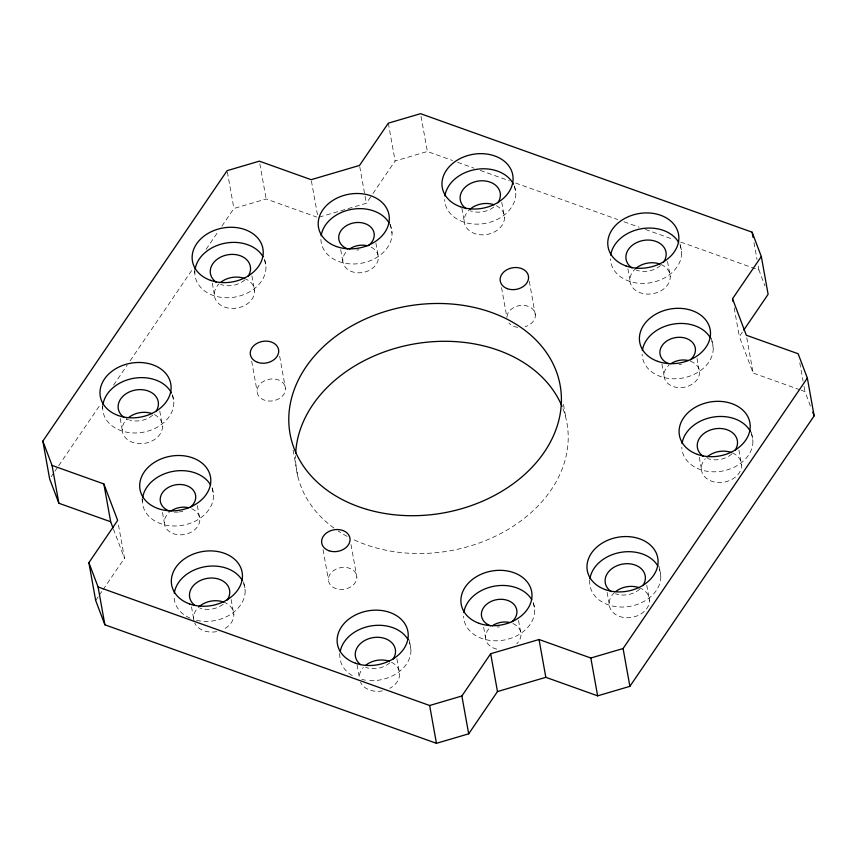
<?xml version="1.0" encoding="UTF-8"?>
<svg xmlns="http://www.w3.org/2000/svg" width="857" height="857" viewBox="0 0 857 857"><rect width="100%" height="100%" fill="white"/><g stroke="black" fill="none" stroke-linecap="round" stroke-linejoin="round"><path stroke-width="0.64" stroke-dasharray="4.29 3.21" d="M51.163 476.728L54.162 472.314M54.923 471.211L57.933 466.797M58.683 465.694L100.794 403.872M113.585 385.104L127.125 365.232M130.135 360.818L192.557 269.194M206.098 249.323L218.128 231.658M221.888 226.141L233.918 208.476L266.163 198.985L316.736 217.057M95.684 600.489L98.641 596.161M99.38 595.079L102.326 590.741M103.065 589.659L124.479 558.228L118.137 523.027M319.243 217.121L366.325 203.259L372.227 194.582M372.966 193.5L395.12 160.998L427.354 151.496L452.571 160.516M800.01 389.806L753.142 373.052L739.334 336.587L743.019 331.166M457.617 162.316L474.007 168.176M480.306 170.425L509.304 180.795M515.603 183.044L617.715 219.542M624.025 221.802L639.151 227.201M645.45 229.462L673.184 239.371M680.758 242.081L758.916 270.019L764.905 285.82M801.241 390.246L804.948 391.574L810.926 407.375M113.424 529.058L124.479 558.228M799.785 362.875L803.063 381.14M804.005 386.357L804.948 391.574M753.989 242.627L757.042 259.585M758.209 266.099L758.916 270.019M746.801 337.84L753.142 373.052M734.17 307.899L739.334 336.587M751.343 432.26L752.928 441.087M738.884 449.968L741.605 465.105M711.417 337.979L713.228 348.06M679.997 243.849L681.583 252.676M697.041 358.419L699.537 372.281M667.539 261.556L670.26 276.693M699.269 457.22L701.305 468.565M661.936 363.989L663.982 375.345M627.924 268.809L629.959 280.153M658.979 566.231L660.801 576.311M646.746 585.202L649.477 600.328M607.131 592.444L609.177 603.789M563.435 404.333L566.016 418.677M514.446 185.851L515.807 193.414M529.283 281.278L535.379 315.183M501.763 202.306L504.484 217.432M501.538 287.631L506.937 317.626M533.365 602.514L534.725 610.077M461.912 208.283L464.183 220.892M518.528 620.425L521.024 634.298M421.023 116.284L427.354 151.496M483.659 627.26L485.469 637.351M388.317 123.172L395.12 160.998M390.449 224.427L392.035 233.254M375.891 243.131L378.151 255.74M359.758 166.74L366.325 203.259M340.69 249.655L342.961 262.263M409.132 639.825L410.942 649.906M311.402 180.988L317.733 216.2M396.898 658.797L399.619 673.923M351.006 544.591L356.866 577.189A14.323 10.948 -10.2 0 1 335.74 588.555A14.323 10.948 -10.2 0 1 335.333 569.498A14.323 10.948 -10.2 0 1 356.866 577.189M357.058 664.786L359.319 677.394A20.279 15.512 -10.2 0 1 363.282 667.539M259.821 163.773L266.163 198.985M323.025 549.637L328.424 579.632M339.383 653.505L339.833 656.023A35.79 27.381 -10.2 0 0 354.744 676.923M264.599 259.446L265.959 267.009M279.661 356.18L285.531 388.778A14.323 10.948 -10.2 0 1 264.395 400.144A14.323 10.948 -10.2 0 1 263.988 381.086A14.323 10.948 -10.2 0 1 285.531 388.778M293.094 450.064L297.786 476.149M251.904 275.9L254.625 291.026M227.351 171.957L233.918 208.476M251.679 361.226L257.079 391.221M212.29 283.142L214.336 294.487M194.389 270.598L194.839 273.126M243.581 581.828L245.166 590.655M212.161 487.697L213.522 495.26M231.122 599.536L233.843 614.673M197.335 505.609L199.831 519.481M172.461 394.681L173.821 402.244M159.777 411.135L162.498 426.261M191.497 606.788L193.543 618.133M162.455 512.454L164.276 522.534M141.951 498.849L142.412 501.366M120.162 418.377L122.197 429.721M102.251 405.832L102.711 408.35M212.161 488.244A35.79 27.381 -10.2 0 1 181.652 525.459A35.79 27.381 -10.2 0 1 142.498 498.967M243.806 583.638A35.79 27.381 -10.2 0 1 232.74 612.948A35.79 27.381 -10.2 0 1 194.7 619.825M190.072 618.165A35.79 27.381 -10.2 0 1 174.057 596.761M223.141 604.281A20.279 15.512 -10.2 0 1 199.82 608.074M690.388 361.14A17.901 13.691 -10.2 0 1 696.484 380.454A17.901 13.691 -10.2 0 1 670.549 385.329A17.901 13.691 -10.2 0 1 668.974 365.168M499.46 626.885A17.901 13.691 -10.2 0 1 497.135 626.97M512.882 623.532A17.901 13.691 -10.2 0 1 516.803 643.746M496.717 649.113A17.901 13.691 -10.2 0 1 489.69 627.892M371.199 247.18A17.901 13.691 -10.2 0 1 374.798 266.206A17.901 13.691 -10.2 0 1 349.913 270.812A17.901 13.691 -10.2 0 1 346.314 251.797M681.433 364.311A17.901 13.691 -10.2 0 1 679.119 364.75M191.679 508.715A17.901 13.691 -10.2 0 1 196.328 528.169A17.901 13.691 -10.2 0 1 170.543 532.358A17.901 13.691 -10.2 0 1 169.268 512.357M182.852 511.211A17.901 13.691 -10.2 0 1 179.413 511.94M178.256 512.068A17.901 13.691 -10.2 0 1 173.65 512.004M389.871 662.772A20.279 15.512 -10.2 0 1 365.596 667.335M391.478 662.236A20.279 15.512 -10.2 0 1 389.828 688.3M382.426 690.892A20.279 15.512 -10.2 0 1 360.497 682.301M264.588 259.992A35.79 27.381 -10.2 0 1 234.079 297.208A35.79 27.381 -10.2 0 1 194.925 270.716M751.568 434.07A35.79 27.381 -10.2 0 1 722.59 471.018A35.79 27.381 -10.2 0 1 681.818 447.193M172.461 395.227A35.79 27.381 -10.2 0 1 141.951 432.442A35.79 27.381 -10.2 0 1 102.786 405.95M152.75 415.099A20.279 15.512 -10.2 0 1 129.643 420.048M128.475 419.662A20.279 15.512 -10.2 0 1 126.258 418.719M244.877 279.864A20.279 15.512 -10.2 0 1 220.613 284.438M244.266 278.396A20.279 15.512 -10.2 0 1 251.412 299.982A20.279 15.512 -10.2 0 1 222.477 306.185A20.279 15.512 -10.2 0 1 219.113 283.774M506.969 316.672A14.323 10.948 -10.2 0 1 520.51 305.446A14.323 10.948 -10.2 0 1 535.197 313.598A14.323 10.948 -10.2 0 1 525.062 326.721M517.703 327.353A14.323 10.948 -10.2 0 1 508.951 322.971M223.484 602.032A20.279 15.512 -10.2 0 1 224.052 629.038M216.65 631.63A20.279 15.512 -10.2 0 1 194.721 623.05M193.993 621.143A20.279 15.512 -10.2 0 1 199.21 606.595M514.446 186.398A35.79 27.381 -10.2 0 1 485.469 223.345A35.79 27.381 -10.2 0 1 444.697 199.52M493.793 207.051A20.279 15.512 -10.2 0 1 470.461 210.843M731.857 453.942A20.279 15.512 -10.2 0 1 707.582 458.506M562.985 408.8A137.216 104.961 -10.2 0 1 510.086 528.223A137.216 104.961 -10.2 0 1 351.895 538.807M347.16 536.375A137.216 104.961 -10.2 0 1 338.172 530.986M333.941 528.062A137.216 104.961 -10.2 0 1 295.601 455.667M409.582 642.889A35.79 27.381 -10.2 0 1 366.742 680.329M365.468 680.158A35.79 27.381 -10.2 0 1 361.697 679.408M659.44 569.294A35.79 27.381 -10.2 0 1 628.92 606.51A35.79 27.381 -10.2 0 1 589.766 580.018M639.718 589.166A20.279 15.512 -10.2 0 1 615.455 593.74M732.371 452.903A20.279 15.512 -10.2 0 1 738.156 474.35A20.279 15.512 -10.2 0 1 709.81 480.434A20.279 15.512 -10.2 0 1 705.268 458.709M639.118 587.688A20.279 15.512 -10.2 0 1 646.017 609.584A20.279 15.512 -10.2 0 1 616.622 615.122A20.279 15.512 -10.2 0 1 614.844 592.262M660.511 265.531A20.279 15.512 -10.2 0 1 636.237 270.094M661.026 264.492A20.279 15.512 -10.2 0 1 666.296 286.538A20.279 15.512 -10.2 0 1 637.072 291.284A20.279 15.512 -10.2 0 1 635.637 268.616M496.342 205.734A20.279 15.512 -10.2 0 1 499.985 227.855A20.279 15.512 -10.2 0 1 470.964 231.829A20.279 15.512 -10.2 0 1 469.85 209.365M711.867 341.043A35.79 27.381 -10.2 0 1 682.89 378.001A35.79 27.381 -10.2 0 1 642.118 354.177M680.222 245.659A35.79 27.381 -10.2 0 1 651.245 282.606A35.79 27.381 -10.2 0 1 610.473 258.782M154.356 414.563A20.279 15.512 -10.2 0 1 158.266 436.395A20.279 15.512 -10.2 0 1 129.643 441.044A20.279 15.512 -10.2 0 1 126.986 419.009M533.354 603.06A35.79 27.381 -10.2 0 1 504.377 640.008A35.79 27.381 -10.2 0 1 463.605 616.183M359.019 249.762A17.901 13.691 -10.2 0 1 356.694 250.073M389.689 224.031A35.79 27.381 -10.2 0 1 363.218 262.874A35.79 27.381 -10.2 0 1 320.914 239.36"/><path stroke-width="1.29" d="M112.963 527.848L110.671 521.763L58.865 503.252L49.652 478.934L42.85 441.119L227.116 170.661L259.36 161.159L311.166 179.681L359.522 165.433L388.317 123.172L420.551 113.681L752.114 232.193L761.316 256.511L768.118 294.326L743.758 330.084M761.316 256.511L732.521 298.772L746.329 335.237L798.135 353.748L807.348 378.066L814.15 415.881L629.884 686.339L597.64 695.841L545.834 677.319L497.478 691.567L468.683 733.828L436.449 743.319L104.886 624.807L95.684 600.489L88.882 562.674L117.666 520.413L103.858 483.948L52.052 465.426L42.85 441.119M88.882 562.674L98.084 586.981L429.646 705.504L461.88 696.002L490.675 653.741L539.032 639.504L590.837 658.015L623.082 648.524L807.348 378.066M812.768 412.238L814.15 415.881M752.114 232.193L753.046 237.41M732.521 298.772L732.992 301.375M623.082 648.524L629.884 686.339M590.837 658.015L597.64 695.841M539.032 639.504L545.834 677.319M490.675 653.741L497.478 691.567M461.88 696.002L468.683 733.828M429.646 705.504L436.449 743.319M103.858 483.948L110.671 521.763M98.084 586.981L104.886 624.807M52.052 465.426L58.865 503.252M142.637 497.756A35.79 27.381 -10.2 0 1 172.75 471.436A35.79 27.381 -10.2 0 1 210.597 484.966M174.282 593.14A35.79 27.381 -10.2 0 1 204.395 566.831A35.79 27.381 -10.2 0 1 242.231 580.36M194.678 605.288A20.279 15.512 -10.2 0 1 194.528 584.453A20.279 15.512 -10.2 0 1 221.256 580.114A20.279 15.512 -10.2 0 1 227.223 600.007M669.038 363.797A17.901 13.691 -10.2 0 1 662.943 344.482A17.901 13.691 -10.2 0 1 688.878 339.597A17.901 13.691 -10.2 0 1 690.453 359.769M490.525 625.803A17.901 13.691 -10.2 0 1 484.43 606.488A17.901 13.691 -10.2 0 1 510.365 601.603A17.901 13.691 -10.2 0 1 511.94 621.775M347.781 248.969A17.901 13.691 -10.2 0 1 342.007 229.355A17.901 13.691 -10.2 0 1 368.328 225.166A17.901 13.691 -10.2 0 1 368.36 245.68M349.56 248.98A17.901 13.691 -10.2 0 1 367.16 245.723M670.699 363.829A17.901 13.691 -10.2 0 1 688.289 360.518M492.197 625.835A17.901 13.691 -10.2 0 1 509.786 622.525M169.332 510.997A17.901 13.691 -10.2 0 1 163.237 491.672A17.901 13.691 -10.2 0 1 189.172 486.797A17.901 13.691 -10.2 0 1 190.747 506.958M170.993 511.018A17.901 13.691 -10.2 0 1 188.583 507.708M360.465 664.55A20.279 15.512 -10.2 0 1 360.304 643.714A20.279 15.512 -10.2 0 1 387.032 639.365A20.279 15.512 -10.2 0 1 392.999 659.258M365.939 665.086A20.279 15.512 -10.2 0 1 389.26 661.293M195.075 269.505A35.79 27.381 -10.2 0 1 225.177 243.184A35.79 27.381 -10.2 0 1 263.024 256.714M682.043 443.572A35.79 27.381 -10.2 0 1 712.928 417.123A35.79 27.381 -10.2 0 1 750.593 431.864M102.936 404.74A35.79 27.381 -10.2 0 1 133.821 378.28A35.79 27.381 -10.2 0 1 171.486 393.02M124.254 417.541A20.279 15.512 -10.2 0 1 122.615 396.598A20.279 15.512 -10.2 0 1 149.547 391.531A20.279 15.512 -10.2 0 1 155.878 411.596M444.922 195.91A35.79 27.381 -10.2 0 1 475.806 169.45A35.79 27.381 -10.2 0 1 513.472 184.191M466.24 208.722A20.279 15.512 -10.2 0 1 464.601 187.779A20.279 15.512 -10.2 0 1 491.543 182.702A20.279 15.512 -10.2 0 1 497.863 202.766M703.361 456.385A20.279 15.512 -10.2 0 1 701.733 435.442A20.279 15.512 -10.2 0 1 728.664 430.375A20.279 15.512 -10.2 0 1 734.985 450.439M295.697 453.064A137.216 104.961 -10.2 0 1 414.113 343.968A137.216 104.961 -10.2 0 1 562.021 406.389M340.272 651.191A35.79 27.381 -10.2 0 1 370.942 625.953A35.79 27.381 -10.2 0 1 408.018 639.611M589.916 578.807A35.79 27.381 -10.2 0 1 620.029 552.486A35.79 27.381 -10.2 0 1 657.865 566.016M611.223 591.619A20.279 15.512 -10.2 0 1 609.595 570.676A20.279 15.512 -10.2 0 1 636.526 565.599A20.279 15.512 -10.2 0 1 642.857 585.663M321.15 235.75A35.79 27.381 -10.2 0 1 351.263 209.429A35.79 27.381 -10.2 0 1 389.099 222.959M216.382 282.317A20.279 15.512 -10.2 0 1 214.753 261.374A20.279 15.512 -10.2 0 1 241.685 256.307A20.279 15.512 -10.2 0 1 248.016 276.361M706.982 457.027A20.279 15.512 -10.2 0 1 731.246 452.464M615.787 591.48A20.279 15.512 -10.2 0 1 639.118 587.688M632.016 267.973A20.279 15.512 -10.2 0 1 630.388 247.03A20.279 15.512 -10.2 0 1 657.319 241.963A20.279 15.512 -10.2 0 1 663.639 262.028M635.637 268.616A20.279 15.512 -10.2 0 1 659.901 264.052M610.698 255.161A35.79 27.381 -10.2 0 1 640.811 228.851A35.79 27.381 -10.2 0 1 678.658 242.381M220.945 282.178A20.279 15.512 -10.2 0 1 244.266 278.396M469.85 209.365A20.279 15.512 -10.2 0 1 494.125 204.791M642.343 350.556A35.79 27.381 -10.2 0 1 672.456 324.246A35.79 27.381 -10.2 0 1 710.303 337.765M199.21 606.595A20.279 15.512 -10.2 0 1 223.484 602.032M128.807 417.413A20.279 15.512 -10.2 0 1 152.139 413.62M463.841 612.562A35.79 27.381 -10.2 0 1 493.943 586.252A35.79 27.381 -10.2 0 1 531.79 599.771M157.967 508.544A35.79 27.381 -10.2 0 0 210.801 480.134A35.79 27.381 -10.2 0 0 156.96 460.884A35.79 27.381 -10.2 0 0 157.967 508.544M189.611 603.939A35.79 27.381 -10.2 0 0 242.445 575.529A35.79 27.381 -10.2 0 0 188.604 556.279A35.79 27.381 -10.2 0 0 189.611 603.939M328.938 550.74A14.323 10.948 -10.2 0 0 350.063 539.374A14.323 10.948 -10.2 0 0 328.531 531.672A14.323 10.948 -10.2 0 0 328.938 550.74M210.404 280.293A35.79 27.381 -10.2 0 0 263.228 251.883A35.79 27.381 -10.2 0 0 209.397 232.643A35.79 27.381 -10.2 0 0 210.404 280.293M697.373 454.371A35.79 27.381 -10.2 0 0 750.207 425.95A35.79 27.381 -10.2 0 0 696.366 406.711A35.79 27.381 -10.2 0 0 697.373 454.371M507.44 288.723A14.323 10.948 -10.2 0 0 528.576 277.368A14.323 10.948 -10.2 0 0 507.044 269.666A14.323 10.948 -10.2 0 0 507.44 288.723M257.593 362.329A14.323 10.948 -10.2 0 0 278.718 350.963A14.323 10.948 -10.2 0 0 257.186 343.261A14.323 10.948 -10.2 0 0 257.593 362.329M460.252 206.698A35.79 27.381 -10.2 0 0 513.086 178.288A35.79 27.381 -10.2 0 0 459.245 159.038A35.79 27.381 -10.2 0 0 460.252 206.698M366.807 509.369A137.216 104.961 -10.2 0 0 560.96 391.006A137.216 104.961 -10.2 0 0 347.524 328.402A137.216 104.961 -10.2 0 0 366.807 509.369M355.387 663.189A35.79 27.381 -10.2 0 0 408.221 634.78A35.79 27.381 -10.2 0 0 354.38 615.54A35.79 27.381 -10.2 0 0 355.387 663.189M605.246 589.595A35.79 27.381 -10.2 0 0 658.08 561.185A35.79 27.381 -10.2 0 0 604.239 541.945A35.79 27.381 -10.2 0 0 605.246 589.595M336.48 246.537A35.79 27.381 -10.2 0 0 389.314 218.128A35.79 27.381 -10.2 0 0 335.473 198.878A35.79 27.381 -10.2 0 0 336.48 246.537M657.673 361.343A35.79 27.381 -10.2 0 0 710.507 332.934A35.79 27.381 -10.2 0 0 656.666 313.694A35.79 27.381 -10.2 0 0 657.673 361.343M626.038 265.959A35.79 27.381 -10.2 0 0 678.862 237.55A35.79 27.381 -10.2 0 0 625.032 218.299A35.79 27.381 -10.2 0 0 626.038 265.959M479.17 623.36A35.79 27.381 -10.2 0 0 531.993 594.94A35.79 27.381 -10.2 0 0 478.163 575.7A35.79 27.381 -10.2 0 0 479.17 623.36M118.266 415.527A35.79 27.381 -10.2 0 0 171.1 387.118A35.79 27.381 -10.2 0 0 117.259 367.867A35.79 27.381 -10.2 0 0 118.266 415.527"/></g></svg>
